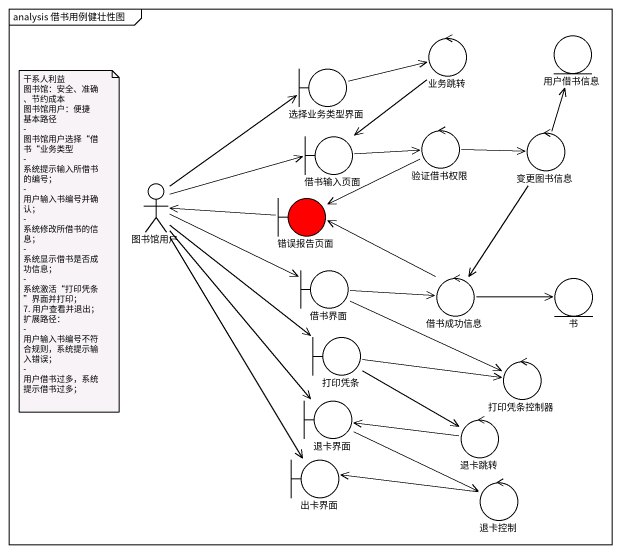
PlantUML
@startuml
mainframe analysis 借书用例健壮性图
control 业务跳转
entity 用户借书信息
boundary 选择业务类型界面
boundary 借书输入页面
control 验证借书权限
control 变更图书信息
actor 图书馆用户
boundary 错误报告页面 #FF0000
boundary 借书界面
control 借书成功信息
entity 书
boundary 打印凭条
control 打印凭条控制器
boundary 退卡界面
control 退卡跳转
boundary 出卡界面
control 退卡控制
业务跳转 --> 借书输入页面
选择业务类型界面 -right-> 业务跳转
借书输入页面 -right-> 验证借书权限
验证借书权限 -right-> 变更图书信息
验证借书权限 -left-> 错误报告页面
变更图书信息 -up-> 用户借书信息
变更图书信息 --> 借书成功信息
图书馆用户 -up-> 选择业务类型界面
图书馆用户 -right-> 借书输入页面
图书馆用户 <-right- 错误报告页面
图书馆用户 -right-> 借书界面
图书馆用户 --> 打印凭条
图书馆用户 --> 退卡界面
图书馆用户 --> 出卡界面
借书界面 -right-> 借书成功信息
借书界面 -right-> 打印凭条控制器
借书成功信息 -left-> 错误报告页面
借书成功信息 -right-> 书
打印凭条 -right-> 打印凭条控制器
打印凭条 -right-> 退卡跳转
退卡界面 -right-> 退卡控制
退卡跳转 -left-> 退卡界面
退卡控制 -left-> 出卡界面
note as N1
  干系人利益
  图书馆：安全、准确、节约成本
  图书馆用户：便捷
  基本路径
  - 图书馆用户选择“借书“业务类型
  - 系统提示输入所借书的编号；
  - 用户输入书编号并确认；
  - 系统修改所借书的信息；
  - 系统显示借书是否成功信息；
  - 系统激活“打印凭条”界面并打印；
  7. 用户查看并退出；
  扩展路径：
  - 用户输入书编号不符合规则，系统提示输入错误；
  - 用户借书过多，系统提示借书过多；
end note
@enduml
